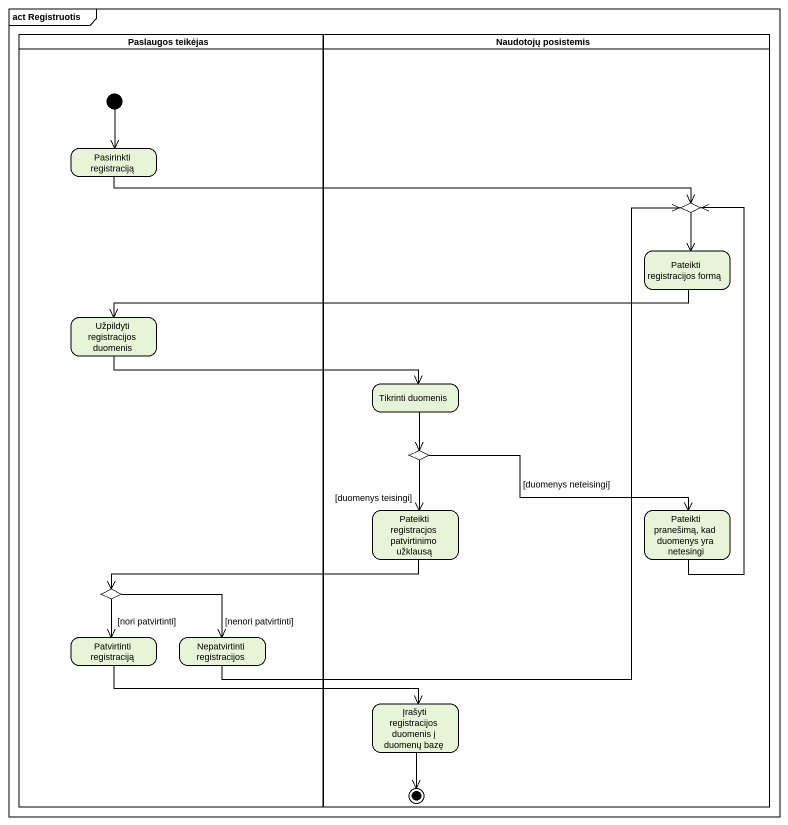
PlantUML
@startuml
mainframe act Registruotis
hide empty description
state "Paslaugos teikėjas" as Paslaugos_teikėjas <<partition>> {
  state "Pasirinkti registraciją" as Pasirinkti_registraciją
  state "Užpildyti registracijos duomenis" as Užpildyti_registracijos
  state choice3 <<choice>>
  state "Patvirtinti registraciją" as Patvirtinti_registraciją
  state "Nepatvirtinti registracijos" as Nepatvirtinti_registracijos
  [*] --> Pasirinkti_registraciją
}
state "Naudotojų posistemis" as Naudotojų_posistemis <<partition>> {
  state choice1 <<choice>>
  state "Pateikti registracijos formą" as Pateikti_registracijos_formą
  state "Tikrinti duomenis" as Tikrinti_duomenis
  state choice2 <<choice>>
  state "Pateikti registracjos patvirtinimo užklausą" as Pateikti_registracjos
  state "Pateikti pranešimą, kad duomenys yra netesingi" as Pateikti_pranešimą_kad
  state "Įrašyti registracijos duomenis į duomenų bazę" as Įrašyti_registracijos
  Įrašyti_registracijos --> [*]
}
Pasirinkti_registraciją -right-> choice1
choice1 --> Pateikti_registracijos_formą
Pateikti_registracijos_formą -left-> Užpildyti_registracijos
Užpildyti_registracijos -right-> Tikrinti_duomenis
Tikrinti_duomenis --> choice2
choice2 --> Pateikti_registracjos : [duomenys teisingi]
choice2 -right-> Pateikti_pranešimą_kad : [duomenys neteisingi]
Pateikti_registracjos -left-> choice3
Pateikti_pranešimą_kad -up-> choice1
choice3 --> Patvirtinti_registraciją : [nori patvirtinti]
choice3 -right-> Nepatvirtinti_registracijos : [nenori patvirtinti]
Patvirtinti_registraciją -right-> Įrašyti_registracijos
Nepatvirtinti_registracijos -up-> choice1
@enduml
